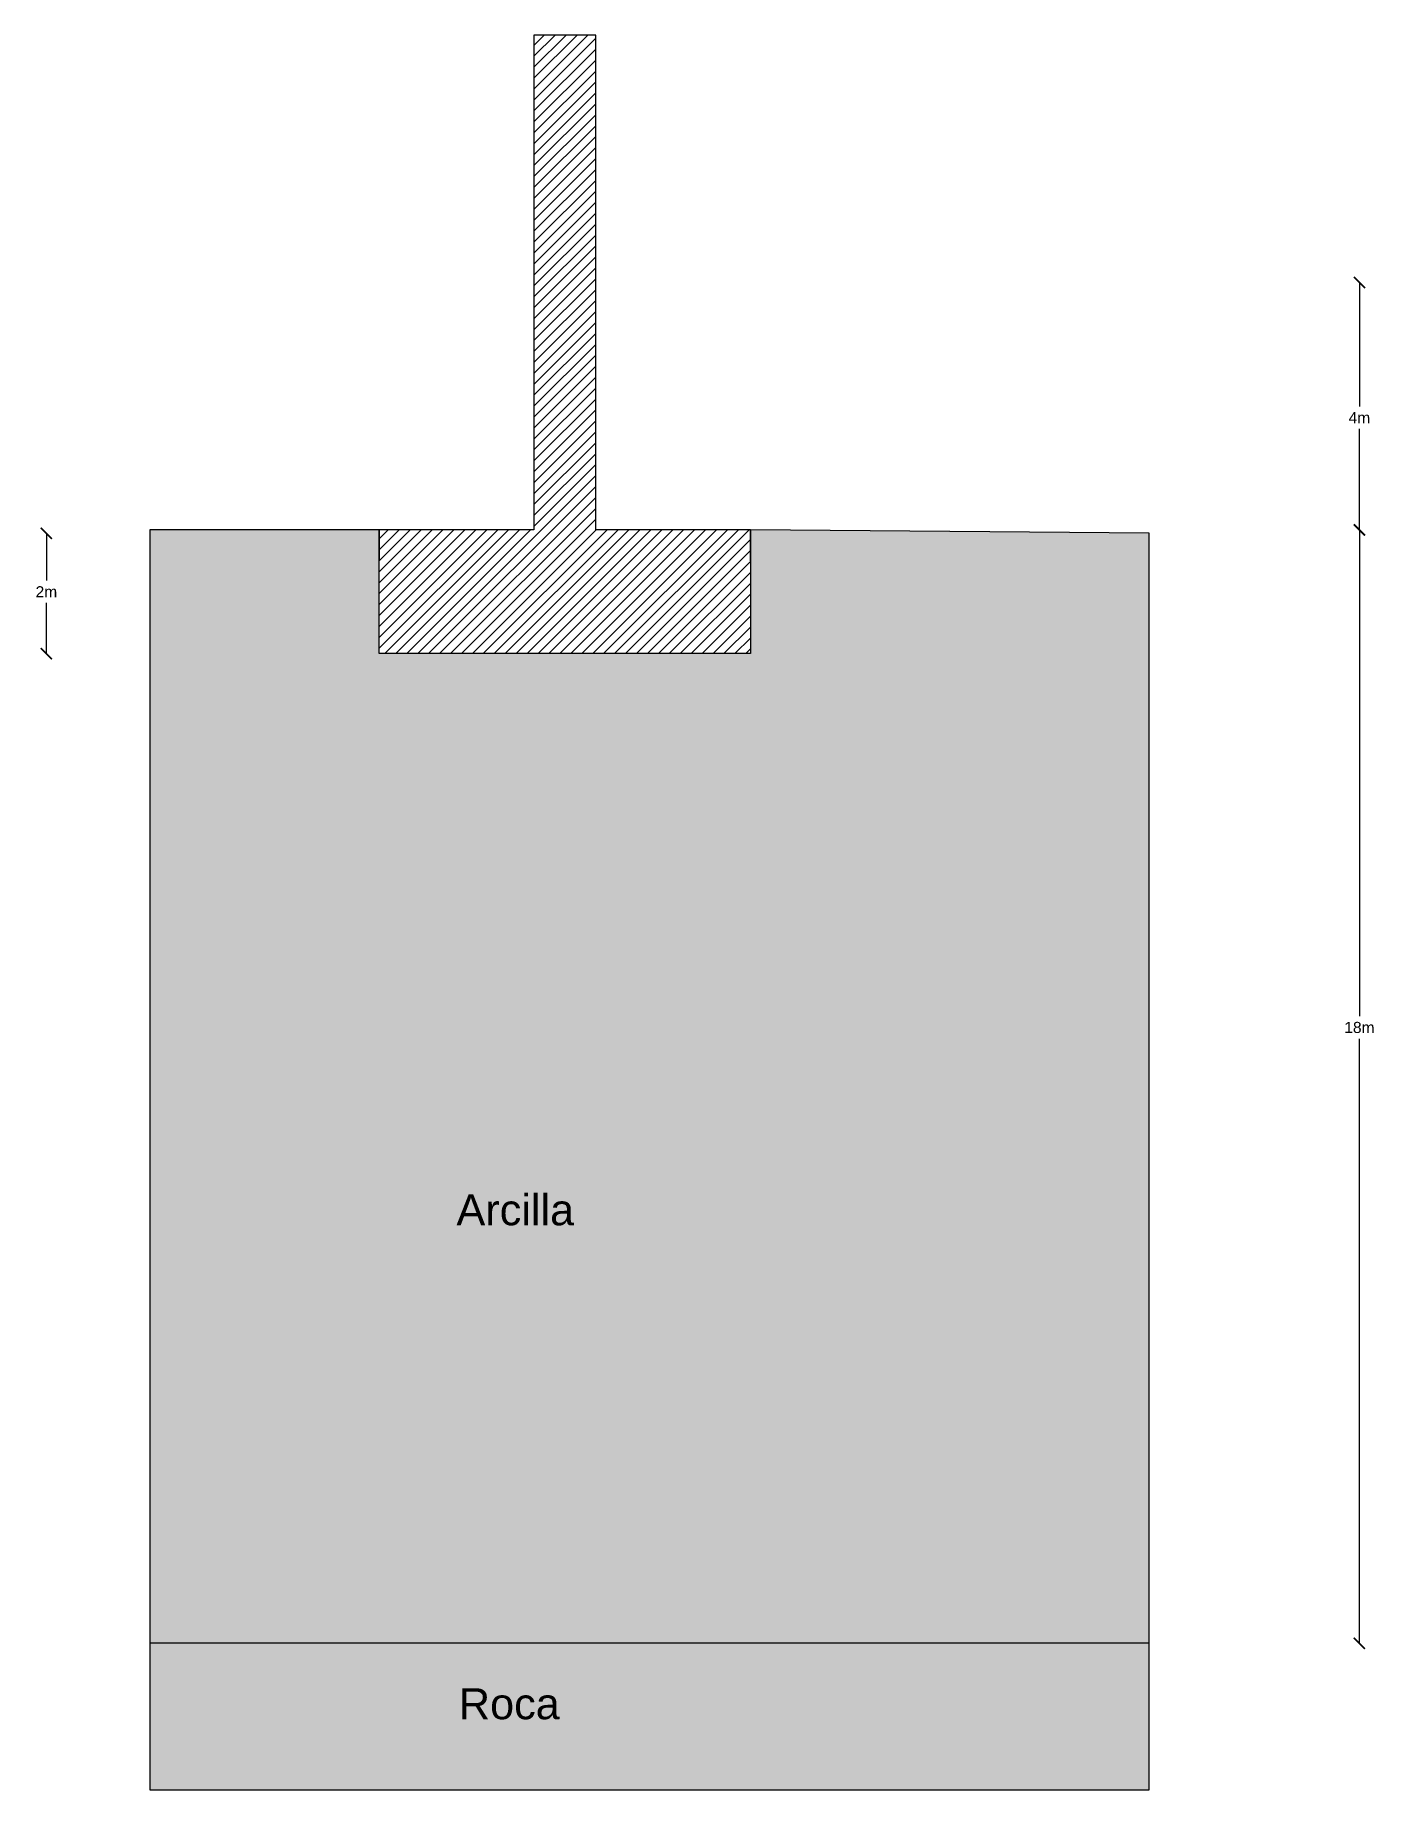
# Model space of a CAD drawing. Header units: inches. Extents: x -5.6 to 16.1, y -19.9 to 8.5.
import ezdxf

# ---------------------------------------------------------------- set-up
doc = ezdxf.new("R2010")
doc.units = ezdxf.units.IN
doc.header["$MEASUREMENT"] = 0
doc.styles.get("Standard").update_dxf_attribs({"font": 'Arial.ttf'})
doc.dimstyles.get("Standard").update_dxf_attribs({"dimtxt": 0.18, "dimasz": 0.18, "dimexe": 0.18, "dimexo": 0.0625, "dimgap": 0.09, "dimtad": 0, "dimtih": 1, "dimtoh": 1, "dimdec": 0, "dimzin": 0, "dimdsep": 46, "dimtxsty": 'Standard', "dimblk": 'ARCHTICK', "dimblk1": 'ARCHTICK', "dimblk2": 'ARCHTICK', "dimcen": 0.09, "dimse1": 1, "dimse2": 1, "dimadec": 0, "dimazin": 0, "dimtfac": 1, "dimtdec": 0, "dimtofl": 0, "dimtmove": 0, "dimatfit": 3, "dimfxl": 1, "dimtolj": 1, "dimtzin": 0, "dimarcsym": 0})

# ---------------------------------------------------------------- blocks, each defined once
blk = doc.blocks.new('_ArchTick')
at = {"color": 0, "linetype": 'ByBlock', "const_width": 0.15}
blk.add_lwpolyline([(-0.5, -0.5), (0.5, 0.5)], dxfattribs=at)
blk = doc.blocks.new('*D2')
at = {"color": 0, "lineweight": -2, "transparency": 16777216}
for p, q in [((15.839, 0.5), (15.839, -7.363)), ((15.839, -17.5), (15.839, -7.726))]:
    blk.add_line(p, q, dxfattribs=at)
at = {"layer": 'Defpoints', "color": 0, "transparency": 16777216}
for p in [(15.839, 0.5), (15.839, 0.5), (6, -17.5)]:
    blk.add_point(p, dxfattribs=at)
at = {"color": 0, "lineweight": -2, "transparency": 16777216, "xscale": 0.18, "yscale": 0.18, "zscale": 0.18}
for p, rotation in [((15.839, 0.5), 90), ((15.839, -17.5), 270)]:
    blk.add_blockref('_ArchTick', p, dxfattribs=dict(at, rotation=rotation))
at = {"color": 0, "transparency": 16777216, "insert": (15.839, -7.545), "char_height": 0.18, "attachment_point": 5}
blk.add_mtext('\\A1;18m', dxfattribs=at)
blk = doc.blocks.new('*D5')
at = {"color": 0, "lineweight": -2, "transparency": 16777216}
for p, q in [((15.839, 4.5), (15.839, 2.495)), ((15.839, 0.5), (15.839, 2.135))]:
    blk.add_line(p, q, dxfattribs=at)
at = {"layer": 'Defpoints', "color": 0, "transparency": 16777216}
for p in [(14.917, 4.5), (15.839, 4.5), (15.839, 0.5)]:
    blk.add_point(p, dxfattribs=at)
at = {"color": 0, "lineweight": -2, "transparency": 16777216, "xscale": 0.18, "yscale": 0.18, "zscale": 0.18}
for p, rotation in [((15.839, 4.5), 90), ((15.839, 0.5), 270)]:
    blk.add_blockref('_ArchTick', p, dxfattribs=dict(at, rotation=rotation))
at = {"color": 0, "transparency": 16777216, "insert": (15.839, 2.315), "char_height": 0.18, "attachment_point": 5}
blk.add_mtext('\\A1;4m', dxfattribs=at)
blk = doc.blocks.new('*D9')
at = {"color": 0, "lineweight": -2, "transparency": 16777216}
for p, q in [((-5.378, 0.445), (-5.378, -0.32)), ((-5.378, -1.5), (-5.378, -0.68))]:
    blk.add_line(p, q, dxfattribs=at)
at = {"layer": 'Defpoints', "color": 0, "transparency": 16777216}
for p in [(-5.378, 0.445), (-5.378, -1.5), (-5.378, -1.5)]:
    blk.add_point(p, dxfattribs=at)
at = {"color": 0, "lineweight": -2, "transparency": 16777216, "xscale": 0.18, "yscale": 0.18, "zscale": 0.18}
for p, rotation in [((-5.378, 0.445), 90), ((-5.378, -1.5), 270)]:
    blk.add_blockref('_ArchTick', p, dxfattribs=dict(at, rotation=rotation))
at = {"color": 0, "transparency": 16777216, "insert": (-5.378, -0.5), "char_height": 0.18, "attachment_point": 5}
blk.add_mtext('\\A1;2m', dxfattribs=at)

msp = doc.modelspace()

# ---------------------------------------------------------------- hatches: boundary and pattern name
h = msp.add_hatch()
h.set_pattern_fill('ANSI31', color=256)
h.paths.add_polyline_path([(6, 0.5), (3.5, 0.5), (3.5, 8.5), (2.5, 8.5), (2.5, 0.5), (0, 0.5), (0, 0), (0, -1.5), (6, -1.5)])
at = {"true_color": 0xecbcd1, "transparency": 33554559}
h = msp.add_hatch(color=254, dxfattribs=at)
h.dxf.hatch_style = 1
h.paths.add_polyline_path([(0, -1.5), (0, 0), (0, 0.5), (-3.708, 0.5), (-3.708, -17.5), (12.442, -17.5), (12.442, 0.445), (6, 0.5), (6, -1.5)])
at = {"transparency": 33554559}
h = msp.add_hatch(color=9, dxfattribs=at)
h.dxf.hatch_style = 1
h.paths.add_polyline_path([(12.442, -17.5), (-3.708, -17.5), (-3.708, -19.871), (12.442, -19.871)])

# ---------------------------------------------------------------- linework, layer by layer
for p, q in [((3.5, 8.5), (2.5, 8.5)), ((2.5, 8.5), (2.5, 0.5)), ((3.5, 0.5), (3.5, 8.5)), ((0, 0.5), (-3.708, 0.5)), ((-3.708, 0.5), (-3.708, -17.5)), ((2.5, 0.5), (0, 0.5)), ((0, 0.5), (0, 0)), ((0, 0), (0, 0.5)), ((6, 0.5), (3.5, 0.5)), ((6, 0), (6, 0.5)), ((12.442, 0.445), (6, 0.5)), ((6, 0.5), (6, -1.5)), ((12.442, -17.5), (12.442, 0.445)), ((0, -1.5), (0, 0)), ((6, -1.5), (0, -1.5)), ((12.442, -17.5), (-3.708, -17.5)), ((-3.708, -17.5), (-3.708, -19.871)), ((12.442, -19.871), (12.442, -17.5)), ((-3.708, -19.871), (12.442, -19.871))]:
    msp.add_line(p, q)

# ---------------------------------------------------------------- texts
at = {"char_height": 0.5, "attachment_point": 1}
for s, insert in [('Arcilla', (1.248, -10.242)), ('Roca', (1.287, -18.228))]:
    msp.add_mtext_dynamic_manual_height_columns(s, width=5.90635, gutter_width=1, heights=[0], dxfattribs=dict(at, insert=insert))

# ---------------------------------------------------------------- dimensions: what is measured, and where the dimension line sits
for base, p1, p2, picture, middle in [((15.839, 4.5), (15.839, 0.5), (14.917, 4.5), '*D5', (15.839, 2.315)), ((15.839, 0.5), (6, -17.5), (15.839, 0.5), '*D2', (15.839, -7.545)), ((-5.378, -1.5), (-5.378, 0.445), (-5.378, -1.5), '*D9', (-5.378, -0.5))]:
    dim = msp.add_linear_dim(base=base, p1=p1, p2=p2, angle=90, dimstyle='Standard', override={"dimpost": 'm'})
    dim.commit()
    dim.dimension.update_dxf_attribs({"geometry": picture, "text_midpoint": middle, "dimtype": 160})

doc.saveas('drawing.dxf')
